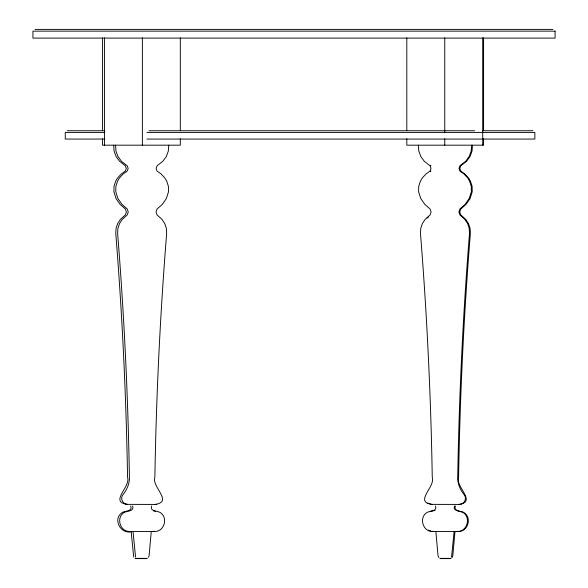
<?xml version="1.0" encoding="UTF-8"?>
<svg xmlns="http://www.w3.org/2000/svg" width="588" height="588" viewBox="0 0 588 588"><rect width="100%" height="100%" fill="white"/><g stroke="black" fill="none" stroke-linecap="round" stroke-linejoin="round"><path stroke-width="0.88" d="M151.27 531.479L149.08 555.792L148.536 557.306M454.112 531.479L451.555 557.027M454.987 531.479L452.797 555.792L452.062 557.564M151.697 505.967C149.484 511.148 156.79 510.957 159.649 512.207C168.653 516.948 164.522 532 154.357 531.479L133.013 531.479L135.571 557.027M454.546 505.967C452.334 511.148 459.64 510.957 462.491 512.207C471.502 516.948 467.372 532 457.207 531.479M455.421 505.967C453.201 511.148 460.507 510.957 463.366 512.207C472.37 516.948 468.246 532 458.081 531.479L432.768 531.479C422.603 532 418.48 516.948 427.483 512.207C430.342 510.957 437.641 511.148 435.429 505.967M430.423 171.556L430.93 171.057M427.189 218.104L428.468 216.972M434.348 510.685L435.127 510.362M154.798 504.43C173.791 502.034 151.395 486.938 154.872 477.243C156.232 395.9 160.156 314.595 166.647 233.495L166.367 228.416L164.772 223.587L161.972 219.339L157.025 214.885L156.026 211.937L157.025 208.997L162.266 204.426L166.345 198.546L168.528 191.717L168.403 186.322L166.72 181.141L164.875 178.01L161.163 174.026L157.069 171.057L156.107 168.418L157.069 165.787L162.825 161.288L166.301 156.555L168.33 151.035L168.749 145.177M459.61 504.43C464.116 504.364 466.879 499.146 464.704 495.375C460.448 490.326 457.479 483.975 457.721 477.243C459.081 395.9 463.006 314.595 469.496 233.495L469.217 228.416L467.622 223.587L464.821 219.339L459.875 214.885L458.875 211.937L459.875 208.997L465.115 204.426L469.195 198.546L471.378 191.717L471.253 186.322L469.562 181.141L467.725 178.01L464.013 174.026L459.919 171.057L458.956 168.418L459.919 165.787L465.674 161.288L469.15 156.555L471.179 151.035L471.598 145.177M458.522 504.43C477.515 502.034 455.112 486.938 458.596 477.243C459.956 395.9 463.881 314.595 470.371 233.495L470.091 228.416L468.496 223.587L465.696 219.339L460.742 214.885L459.75 211.937L460.742 208.997L465.99 204.426L470.069 198.546L472.252 191.717L472.12 186.322L470.437 181.141L468.592 178.01L464.887 174.026L460.794 171.057L459.831 168.418L460.794 165.787L466.549 161.288L470.025 156.555L472.054 151.035L472.473 145.177M430.842 511.163L433.518 510.796M152.498 531.479L154.284 531.258M113.66 145.177L114.087 151.035L116.115 156.555L119.592 161.288L125.347 165.787L126.31 168.418L125.347 171.057L121.253 174.026L117.541 178.01L115.696 181.141L114.013 186.322L113.888 191.717L116.064 198.546L120.15 204.426L125.391 208.997L126.383 211.937L125.391 214.885L120.437 219.339L117.644 223.587L116.049 228.416L115.77 233.495C122.253 314.595 126.185 395.9 127.545 477.243C130.97 486.908 108.435 502.461 127.897 504.364L156.761 504.43M418.377 145.177L418.796 151.035L420.824 156.555L424.301 161.288L430.056 165.787L431.019 168.418L430.056 171.057L425.962 174.026L422.257 178.01L420.413 181.141L418.73 186.322L418.597 191.717L420.78 198.546L424.859 204.426L430.1 208.997L431.1 211.937L430.1 214.885L425.153 219.339L422.353 223.587L420.758 228.416L420.479 233.495C426.969 314.595 430.894 395.9 432.254 477.243C435.686 486.908 413.144 502.461 432.606 504.364L460.485 504.43M35.104 29.4L552.896 29.4M67.216 130.742L104.73 130.742M149.058 130.742L474.619 130.742M482.741 130.742L532.89 130.742M104.907 132.41L65.261 132.41L65.261 139.069L104.907 139.069M146.875 132.41L534.845 132.41L534.845 139.069L146.875 139.069M125.656 504.43L127.618 504.43M430.365 504.43L432.327 504.43M132.374 531.479C120.79 535.242 111.727 518.572 122.767 512.207C125.626 510.957 132.932 511.148 130.72 505.967M135.086 558.365L147.331 558.365M439.795 558.365L451.047 558.365M135.696 558.6L146.721 558.6M440.405 558.6L450.445 558.6M431.857 531.258L433.643 531.479M129.919 531.479C119.754 532 115.63 516.948 124.634 512.207C127.493 510.957 134.799 511.148 132.579 505.967M153.512 510.913L155.298 511.163M431.239 504.43L427.799 503.085M127.515 504.43C123.01 504.364 120.246 499.146 122.429 495.375C126.677 490.326 129.647 483.975 129.404 477.243C128.044 395.9 124.119 314.595 117.629 233.495L117.909 228.416L119.504 223.587L122.304 219.339L127.258 214.885L128.25 211.937L127.258 208.997L122.01 204.426L117.931 198.546L115.748 191.717L115.88 186.322L117.563 181.141L119.408 178.01L123.112 174.026L127.206 171.057L128.169 168.418L127.206 165.787L121.451 161.288L117.975 156.555L115.946 151.035L115.527 145.177M428.461 530.126L430.96 531.14M430.423 165.287L430.93 165.787M438.788 557.564L438.045 555.792L435.862 531.479M133.711 557.027L131.146 531.479M483.571 37.852L483.571 130.499M483.571 138.753L483.571 145.177L406.815 145.177L406.815 138.753M482.704 37.852L482.704 145.177M444.756 37.852L444.756 132.329M444.756 138.753L444.756 145.177M406.815 37.852L406.815 130.499M180.31 37.852L180.31 130.499M180.31 138.753L180.31 145.177L102.562 145.177L102.562 138.753M142.369 37.852L142.369 145.177M104.429 37.852L104.429 145.177M102.562 37.852L102.562 130.499M555.072 31.142L32.928 31.142L32.928 38.102L555.072 38.102L555.072 31.142"/></g></svg>
